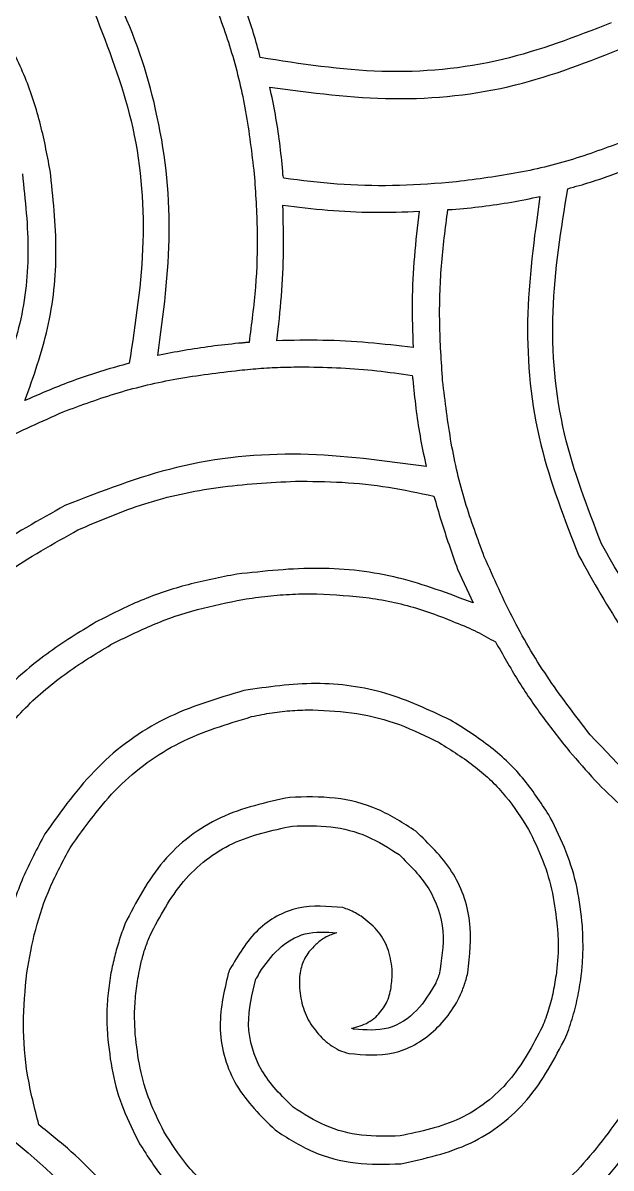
# Model space of a CAD drawing. Extents: x 0 to 371, y 0 to 260.
# Drawn here: x 24.97 to 42.89, y 59.93 to 94.83 of the extents above; entities that cross this region are included whole.
import ezdxf

# ---------------------------------------------------------------- set-up
doc = ezdxf.new("R2010")
doc.units = 0
doc.layers.add('Layer_1', color=7, linetype='CONTINUOUS')

msp = doc.modelspace()

# ---------------------------------------------------------------- linework, layer by layer
at = {"layer": 'Layer_1', "color": 7}
for points in [[(40.719478, 89.534794)], [(32.887914, 89.270211)], [(33.55609, 84.344413)], [(33.268253, 80.861938)], [(33.921959, 77.429591)], [(33.79897, 73.893371)]]:
    msp.add_lwpolyline(points, close=True, dxfattribs=at)
for points in [[(37.914998, 89.137919), (38.047289, 89.137919)], [(38.205936, 78.184582), (38.681876, 77.152604)], [(36.221561, 65.854586), (36.221561, 65.986878)]]:
    msp.add_lwpolyline(points, dxfattribs=at)
for points, knots in [([(29.077811, 84.693229), (29.24746, 85.947907), (29.584966, 88.444004), (29.150556, 92.141087), (28.085368, 95.318774), (26.530012, 97.850385), (24.852109, 99.928744), (23.503357, 101.063295), (22.833748, 101.626562)], [0, 0, 0, 0, 3.785959, 7.531903, 11.05396, 13.750765, 16.407671, 19.027284, 19.027284, 19.027284, 19.027284]), ([(32.199585, 93.768127), (32.13441, 94.012944), (32.004454, 94.501098), (31.760712, 95.218773), (31.559619, 95.680684), (31.459061, 95.911665)], [0, 0, 0, 0, 0.759943, 1.515298, 2.270824, 2.270824, 2.270824, 2.270824]), ([(30.744377, 95.593856), (30.950145, 95.039419), (31.369639, 93.909103), (31.788337, 92.105554), (31.938097, 90.859511), (32.014583, 90.223124)], [0, 0, 0, 0, 1.772931, 3.614432, 5.536675, 5.536675, 5.536675, 5.536675]), ([(27.146146, 95.14427), (27.568931, 94.058614), (28.440798, 91.819773), (28.77566, 88.137623), (28.395374, 85.685769), (28.20448, 84.455001)], [0, 0, 0, 0, 3.483767, 7.18423, 10.91404, 10.91404, 10.91404, 10.91404]), ([(25.796875, 90.328544), (25.701762, 90.826947), (25.512001, 91.821327), (25.029994, 93.266044), (24.571045, 94.165543), (24.341666, 94.615104)], [0, 0, 0, 0, 1.521336, 3.035266, 4.547924, 4.547924, 4.547924, 4.547924]), ([(42.888855, 94.826461), (41.799251, 94.403775), (39.557781, 93.534252), (35.876465, 93.19645), (33.42844, 93.577066), (32.199585, 93.768127)], [0, 0, 0, 0, 3.494909, 7.189522, 10.913489, 10.913489, 10.913489, 10.913489]), ([(32.491039, 92.868957), (33.742099, 92.702516), (36.230941, 92.371401), (39.951109, 92.759828), (42.213201, 93.65236), (43.312085, 94.085937)], [0, 0, 0, 0, 3.779971, 7.519825, 11.052872, 11.052872, 11.052872, 11.052872]), ([(32.887914, 90.302189), (32.857942, 90.592879), (32.798237, 91.171952), (32.667459, 92.028881), (32.549456, 92.590789), (32.491039, 92.868957)], [0, 0, 0, 0, 0.87663, 1.746306, 2.598902, 2.598902, 2.598902, 2.598902]), ([(43.312085, 91.228231), (42.75765, 91.022496), (41.627341, 90.603071), (39.823759, 90.184691), (38.577736, 90.034995), (37.941353, 89.95854)], [0, 0, 0, 0, 1.772887, 3.614331, 5.536555, 5.536555, 5.536555, 5.536555]), ([(41.565938, 89.773022), (41.799654, 89.837737), (42.262738, 89.965964), (42.940295, 90.202536), (43.517692, 90.422958), (44.000043, 90.625174), (44.38759, 90.802827), (44.641527, 90.928006), (44.767293, 90.990002)], [0, 0, 0, 0, 0.727343, 1.441154, 2.15188, 2.581299, 3.009977, 3.430616, 3.430616, 3.430616, 3.430616]), ([(24.950415, 90.223124), (25.037569, 89.424911), (25.208466, 87.859733), (24.932502, 85.521234), (24.377581, 84.099188), (24.103438, 83.396667)], [0, 0, 0, 0, 2.404851, 4.715566, 6.971672, 6.971672, 6.971672, 6.971672]), ([(25.02948, 83.317086), (25.287677, 84.044567), (25.810395, 85.517343), (26.059957, 87.910788), (25.88568, 89.512417), (25.796875, 90.328544)], [0, 0, 0, 0, 2.310336, 4.677247, 7.136435, 7.136435, 7.136435, 7.136435]), ([(32.014583, 90.223124), (32.053417, 89.644663), (32.130528, 88.496032), (32.079251, 86.777147), (31.930096, 85.650347), (31.855936, 85.090104)], [0, 0, 0, 0, 1.738717, 3.452514, 5.147216, 5.147216, 5.147216, 5.147216]), ([(32.914269, 90.090832), (32.907197, 90.114803), (32.893804, 90.160197), (32.88779, 90.231643), (32.887872, 90.278051), (32.887914, 90.302189)], [0, 0, 0, 0, 0.074783, 0.141618, 0.214059, 0.214059, 0.214059, 0.214059]), ([(37.941353, 89.95854), (37.370083, 89.919728), (36.237886, 89.842807), (34.55509, 89.887465), (33.455695, 90.023726), (32.914269, 90.090832)], [0, 0, 0, 0, 1.717209, 3.403332, 5.039459, 5.039459, 5.039459, 5.039459]), ([(42.597916, 78.951461), (42.16989, 80.054148), (41.288582, 82.324585), (40.968389, 86.05468), (41.366373, 88.531201), (41.565938, 89.773022)], [0, 0, 0, 0, 3.536436, 7.28153, 11.048228, 11.048228, 11.048228, 11.048228]), ([(38.047289, 89.137919), (38.352971, 89.16776), (38.958059, 89.22683), (39.850102, 89.357885), (40.432191, 89.476334), (40.719478, 89.534794)], [0, 0, 0, 0, 0.921337, 1.823761, 2.703172, 2.703172, 2.703172, 2.703172]), ([(40.719478, 89.534794), (40.54438, 88.272671), (40.195662, 85.759069), (40.569356, 81.990976), (41.471288, 79.697363), (41.910103, 78.581457)], [0, 0, 0, 0, 3.81644, 7.600698, 11.186376, 11.186376, 11.186376, 11.186376]), ([(32.702396, 85.142814), (32.755446, 85.595021), (32.861992, 86.503242), (32.919395, 87.882343), (32.898449, 88.80576), (32.887914, 89.270211)], [0, 0, 0, 0, 1.365589, 2.742677, 4.136221, 4.136221, 4.136221, 4.136221]), ([(32.887914, 89.270211), (33.342371, 89.215596), (34.25692, 89.10569), (35.645007, 89.037265), (36.574942, 89.069187), (37.041666, 89.085209)], [0, 0, 0, 0, 1.372992, 2.763011, 4.163579, 4.163579, 4.163579, 4.163579]), ([(37.041666, 89.085209), (36.98712, 88.626827), (36.878048, 87.710241), (36.808565, 86.322254), (36.840591, 85.396227), (36.856664, 84.931457)], [0, 0, 0, 0, 1.384683, 2.76883, 4.163519, 4.163519, 4.163519, 4.163519]), ([(37.755835, 83.925834), (37.717092, 84.509177), (37.639769, 85.673423), (37.691694, 87.418531), (37.840838, 88.566907), (37.914998, 89.137919)], [0, 0, 0, 0, 1.75331, 3.499289, 5.226055, 5.226055, 5.226055, 5.226055]), ([(36.856664, 84.931457), (36.40213, 84.986133), (35.487309, 85.096177), (34.099599, 85.169466), (33.169224, 85.151719), (32.702396, 85.142814)], [0, 0, 0, 0, 1.373228, 2.763833, 4.16428, 4.16428, 4.16428, 4.16428]), ([(31.538127, 85.063749), (31.258594, 85.033954), (30.704055, 84.974848), (29.883813, 84.8478), (29.345016, 84.744472), (29.077811, 84.693229)], [0, 0, 0, 0, 0.843256, 1.67286, 2.489061, 2.489061, 2.489061, 2.489061]), ([(31.855936, 85.090104), (31.820573, 85.088468), (31.749644, 85.085186), (31.644419, 85.068666), (31.57349, 85.065385), (31.538127, 85.063749)], [0, 0, 0, 0, 0.106134, 0.212873, 0.319007, 0.319007, 0.319007, 0.319007]), ([(28.20448, 84.455001), (27.944895, 84.383091), (27.43254, 84.241159), (26.681024, 83.996797), (26.196071, 83.807739), (25.955521, 83.713961)], [0, 0, 0, 0, 0.808048, 1.594884, 2.369315, 2.369315, 2.369315, 2.369315]), ([(26.19375, 82.973437), (26.748229, 83.179174), (27.878663, 83.598617), (29.682424, 84.016962), (30.928571, 84.166669), (31.564998, 84.243128)], [0, 0, 0, 0, 1.773013, 3.614699, 5.537056, 5.537056, 5.537056, 5.537056]), ([(31.564998, 84.243128), (31.786389, 84.263821), (32.228398, 84.305136), (32.892664, 84.338468), (33.33516, 84.342433), (33.55609, 84.344413)], [0, 0, 0, 0, 0.667021, 1.331709, 1.994486, 1.994486, 1.994486, 1.994486]), ([(33.55609, 84.344413), (33.922986, 84.33792), (34.655134, 84.324962), (35.74802, 84.235635), (36.469791, 84.134783), (36.829793, 84.084481)], [0, 0, 0, 0, 1.100672, 2.196413, 3.286797, 3.286797, 3.286797, 3.286797]), ([(36.829793, 84.084481), (36.831468, 84.057932), (36.834833, 84.004581), (36.851625, 83.926152), (36.85499, 83.872801), (36.856664, 83.846253)], [0, 0, 0, 0, 0.079707, 0.160178, 0.239885, 0.239885, 0.239885, 0.239885]), ([(36.856664, 83.846253), (36.886523, 83.557865), (36.945801, 82.985341), (37.077784, 82.137549), (37.19521, 81.582211), (37.253539, 81.306356)], [0, 0, 0, 0, 0.869707, 1.726597, 2.572364, 2.572364, 2.572364, 2.572364]), ([(39.026041, 78.554586), (38.820271, 79.109067), (38.400759, 80.239508), (37.982096, 82.043236), (37.832325, 83.289403), (37.755835, 83.925834)], [0, 0, 0, 0, 1.773057, 3.6148, 5.537175, 5.537175, 5.537175, 5.537175]), ([(25.955521, 83.713961), (25.849978, 83.669953), (25.640559, 83.582632), (25.331218, 83.451821), (25.128965, 83.361509), (25.02948, 83.317086)], [0, 0, 0, 0, 0.343054, 0.680691, 1.007541, 1.007541, 1.007541, 1.007541]), ([(20.769791, 79.745211), (21.32064, 80.170658), (22.426657, 81.024889), (24.245314, 82.110639), (25.540248, 82.684056), (26.19375, 82.973437)], [0, 0, 0, 0, 2.086959, 4.190287, 6.333192, 6.333192, 6.333192, 6.333192]), ([(37.253539, 81.306356), (35.982871, 81.481399), (33.45406, 81.829761), (29.668008, 81.45821), (27.365097, 80.554639), (26.24646, 80.115731)], [0, 0, 0, 0, 3.84201, 7.646151, 11.23945, 11.23945, 11.23945, 11.23945]), ([(26.643335, 79.375207), (27.313955, 79.66225), (28.688615, 80.25064), (30.932812, 80.734054), (32.482497, 80.818912), (33.268253, 80.861938)], [0, 0, 0, 0, 2.184858, 4.4786, 6.837881, 6.837881, 6.837881, 6.837881]), ([(33.268253, 80.861938), (33.74409, 80.857651), (34.694166, 80.849091), (36.108718, 80.699891), (37.031984, 80.504075), (37.491251, 80.406669)], [0, 0, 0, 0, 1.427132, 2.849472, 4.25731, 4.25731, 4.25731, 4.25731]), ([(37.491251, 80.406669), (37.563221, 80.155371), (37.706083, 79.656531), (37.947896, 78.916652), (38.119713, 78.429201), (38.205936, 78.184582)], [0, 0, 0, 0, 0.784145, 1.55657, 2.33468, 2.33468, 2.33468, 2.33468]), ([(26.24646, 80.115731), (25.459278, 79.677973), (23.89656, 78.808934), (21.850563, 77.08996), (20.372736, 75.458752), (19.367882, 74.027981), (18.699594, 72.887816), (18.334385, 72.081711), (18.150313, 71.675419)], [0, 0, 0, 0, 2.696805, 5.353711, 7.973324, 9.277491, 10.593554, 11.930938, 11.930938, 11.930938, 11.930938]), ([(20.822501, 74.585836), (21.355014, 75.226036), (22.428888, 76.517074), (24.410549, 78.125105), (25.896008, 78.95679), (26.643335, 79.375207)], [0, 0, 0, 0, 2.494116, 5.029675, 7.596818, 7.596818, 7.596818, 7.596818]), ([(47.386771, 73.130628), (46.747282, 73.667753), (45.460887, 74.748232), (43.847366, 76.723655), (43.016096, 78.205834), (42.597916, 78.951461)], [0, 0, 0, 0, 2.50184, 5.032695, 7.594725, 7.594725, 7.594725, 7.594725]), ([(42.253751, 73.130628), (41.828339, 73.681471), (40.974187, 74.787465), (39.888724, 76.606192), (39.315387, 77.901091), (39.026041, 78.554586)], [0, 0, 0, 0, 2.086879, 4.19008, 6.332929, 6.332929, 6.332929, 6.332929]), ([(41.910103, 78.581457), (42.349089, 77.793877), (43.220509, 76.230472), (44.918665, 74.158405), (46.268592, 73.028694), (46.937186, 72.469169)], [0, 0, 0, 0, 2.701966, 5.363601, 7.975465, 7.975465, 7.975465, 7.975465]), ([(38.681876, 77.152604), (37.935658, 77.435316), (36.428119, 78.00646), (33.966363, 78.300028), (32.321513, 78.117964), (31.485416, 78.025419)], [0, 0, 0, 0, 2.388197, 4.824727, 7.343632, 7.343632, 7.343632, 7.343632]), ([(31.485416, 78.025419), (30.987056, 77.930311), (29.992797, 77.740565), (28.548267, 77.258511), (27.648889, 76.799586), (27.199373, 76.570211)], [0, 0, 0, 0, 1.521205, 3.0349, 4.547437, 4.547437, 4.547437, 4.547437]), ([(27.648958, 75.882397), (28.076346, 76.095534), (28.927037, 76.51977), (30.27967, 76.978233), (31.206851, 77.165108), (31.670418, 77.25854)], [0, 0, 0, 0, 1.431691, 2.8497, 4.267565, 4.267565, 4.267565, 4.267565]), ([(31.670418, 77.25854), (31.922664, 77.295314), (32.423396, 77.368313), (33.175581, 77.425764), (33.674328, 77.428321), (33.921959, 77.429591)], [0, 0, 0, 0, 0.76461, 1.51782, 2.260578, 2.260578, 2.260578, 2.260578]), ([(33.921959, 77.429591), (34.455537, 77.401716), (35.51156, 77.346549), (37.058056, 77.007236), (38.019235, 76.609307), (38.496875, 76.411564)], [0, 0, 0, 0, 1.601448, 3.169478, 4.718378, 4.718378, 4.718378, 4.718378]), ([(27.199373, 76.570211), (26.686784, 76.258905), (25.663445, 75.63741), (24.300891, 74.444201), (23.5358, 73.517562), (23.151041, 73.051562)], [0, 0, 0, 0, 1.796934, 3.587419, 5.398736, 5.398736, 5.398736, 5.398736]), ([(38.496875, 76.411564), (38.598515, 76.366269), (38.798584, 76.27711), (39.08594, 76.119409), (39.27518, 76.014606), (39.370206, 75.961979)], [0, 0, 0, 0, 0.33368, 0.656813, 0.982731, 0.982731, 0.982731, 0.982731]), ([(23.86521, 72.601461), (24.223128, 73.039226), (24.93374, 73.908367), (26.214871, 75.013312), (27.170132, 75.592219), (27.648958, 75.882397)], [0, 0, 0, 0, 1.694336, 3.363942, 5.041931, 5.041931, 5.041931, 5.041931]), ([(39.370206, 75.961979), (39.590421, 75.57062), (40.030175, 74.789101), (40.787156, 73.67818), (41.342165, 72.977856), (41.619164, 72.628332)], [0, 0, 0, 0, 1.34675, 2.689374, 4.027112, 4.027112, 4.027112, 4.027112]), ([(37.994063, 73.580729), (37.350188, 73.88449), (36.054539, 74.495738), (33.869907, 74.797228), (32.427401, 74.586881), (31.697289, 74.480415)], [0, 0, 0, 0, 2.12763, 4.281365, 6.488666, 6.488666, 6.488666, 6.488666]), ([(31.697289, 74.480415), (30.880172, 74.238346), (29.252008, 73.756007), (27.135333, 72.215991), (26.141601, 70.821279), (25.638228, 70.11479)], [0, 0, 0, 0, 2.544261, 5.069616, 7.661989, 7.661989, 7.661989, 7.661989]), ([(26.405623, 69.691044), (26.862665, 70.333291), (27.767394, 71.604638), (29.699351, 73.010571), (31.18696, 73.460446), (31.935002, 73.686665)], [0, 0, 0, 0, 2.355468, 4.662717, 6.9964, 6.9964, 6.9964, 6.9964]), ([(31.935002, 73.686665), (32.141603, 73.728623), (32.552769, 73.812126), (33.176467, 73.88103), (33.592068, 73.889269), (33.79897, 73.893371)], [0, 0, 0, 0, 0.632264, 1.258295, 1.878937, 1.878937, 1.878937, 1.878937]), ([(33.79897, 73.893371), (34.248803, 73.869914), (35.144065, 73.82323), (36.453351, 73.485779), (37.251781, 73.090344), (37.650414, 72.892915)], [0, 0, 0, 0, 1.349374, 2.685535, 4.017803, 4.017803, 4.017803, 4.017803]), ([(41.036771, 70.617086), (40.787976, 71.005468), (40.281511, 71.796086), (39.238357, 72.800276), (38.414075, 73.317287), (37.994063, 73.580729)], [0, 0, 0, 0, 1.380479, 2.810201, 4.295596, 4.295596, 4.295596, 4.295596]), ([(52.44021, 66.754273), (51.080049, 67.236203), (48.448573, 68.168584), (44.935074, 70.301948), (43.129397, 72.20686), (42.253751, 73.130628)], [0, 0, 0, 0, 4.324913, 8.367322, 12.173336, 12.173336, 12.173336, 12.173336]), ([(37.650414, 72.892915), (38.028208, 72.657545), (38.768569, 72.196291), (39.703931, 71.300016), (40.154586, 70.593251), (40.375313, 70.247082)], [0, 0, 0, 0, 1.333601, 2.613455, 3.8421, 3.8421, 3.8421, 3.8421]), ([(41.619164, 72.628332), (41.873681, 72.333128), (42.385905, 71.739021), (43.237952, 70.910244), (43.849954, 70.399241), (44.159061, 70.141146)], [0, 0, 0, 0, 1.168937, 2.352526, 3.560394, 3.560394, 3.560394, 3.560394]), ([(33.099271, 71.225834), (32.375028, 71.069391), (30.934478, 70.758219), (29.102994, 69.355123), (28.419208, 68.03366), (28.072188, 67.363021)], [0, 0, 0, 0, 2.205182, 4.386198, 6.633616, 6.633616, 6.633616, 6.633616]), ([(36.93573, 70.193856), (36.561969, 70.435892), (35.810091, 70.922787), (34.472357, 71.26469), (33.561179, 71.238905), (33.099271, 71.225834)], [0, 0, 0, 0, 1.329611, 2.674722, 4.057669, 4.057669, 4.057669, 4.057669]), ([(42.016039, 67.309794), (41.972283, 67.693661), (41.884949, 68.45983), (41.54754, 69.575302), (41.207506, 70.268848), (41.036771, 70.617086)], [0, 0, 0, 0, 1.157468, 2.310219, 3.472746, 3.472746, 3.472746, 3.472746]), ([(28.839583, 67.018856), (29.142552, 67.594949), (29.740463, 68.73187), (31.310921, 69.954356), (32.55534, 70.219602), (33.178853, 70.352503)], [0, 0, 0, 0, 1.939308, 3.827231, 5.723082, 5.723082, 5.723082, 5.723082]), ([(33.178853, 70.352503), (33.570709, 70.361968), (34.343338, 70.380631), (35.476514, 70.09182), (36.115478, 69.68286), (36.432918, 69.479687)], [0, 0, 0, 0, 1.173202, 2.313221, 3.438758, 3.438758, 3.438758, 3.438758]), ([(38.52323, 65.881457), (38.581554, 66.408514), (38.699321, 67.472722), (38.123732, 69.057297), (37.334447, 69.812404), (36.93573, 70.193856)], [0, 0, 0, 0, 1.577528, 3.185267, 4.826555, 4.826555, 4.826555, 4.826555]), ([(40.375313, 70.247082), (40.528534, 69.934099), (40.833425, 69.311301), (41.127041, 68.309981), (41.20813, 67.625447), (41.248644, 67.283439)], [0, 0, 0, 0, 1.044261, 2.077955, 3.110086, 3.110086, 3.110086, 3.110086]), ([(25.638228, 70.11479), (25.401093, 69.672381), (24.926502, 68.786964), (24.460635, 67.34584), (24.189023, 65.927233), (24.100007, 64.556459), (24.148187, 63.257847), (24.31259, 62.412375), (24.394376, 61.991773)], [0, 0, 0, 0, 1.503278, 3.008588, 4.521817, 5.826071, 7.122873, 8.406652, 8.406652, 8.406652, 8.406652]), ([(25.082706, 65.881457), (25.162363, 66.322969), (25.322336, 67.209649), (25.765174, 68.495098), (26.192192, 69.292493), (26.405623, 69.691044)], [0, 0, 0, 0, 1.344812, 2.700757, 4.055705, 4.055705, 4.055705, 4.055705]), ([(36.432918, 69.479687), (36.761434, 69.154889), (37.414258, 68.509454), (37.869025, 67.160985), (37.722749, 66.269217), (37.650414, 65.828231)], [0, 0, 0, 0, 1.374437, 2.731266, 4.058611, 4.058611, 4.058611, 4.058611]), ([(34.713127, 67.865832), (34.255114, 67.905939), (33.327826, 67.987138), (32.01415, 67.247947), (31.52535, 66.415642), (31.273543, 65.986878)], [0, 0, 0, 0, 1.356338, 2.746027, 4.222582, 4.222582, 4.222582, 4.222582]), ([(35.269164, 67.601249), (35.211886, 67.636843), (35.094486, 67.709799), (34.908782, 67.800289), (34.777377, 67.844309), (34.713127, 67.865832)], [0, 0, 0, 0, 0.202266, 0.414576, 0.617704, 0.617704, 0.617704, 0.617704]), ([(28.072188, 67.363021), (28.013865, 67.202371), (27.896949, 66.880326), (27.76033, 66.384154), (27.68608, 66.049013), (27.648958, 65.881457)], [0, 0, 0, 0, 0.512559, 1.027502, 1.54235, 1.54235, 1.54235, 1.54235]), ([(36.221561, 65.986878), (36.186143, 66.206599), (36.116803, 66.636765), (35.780786, 67.213425), (35.439899, 67.471827), (35.269164, 67.601249)], [0, 0, 0, 0, 0.664306, 1.300568, 1.939003, 1.939003, 1.939003, 1.939003]), ([(28.495418, 65.854586), (28.52374, 65.986875), (28.580397, 66.251516), (28.690805, 66.642211), (28.79007, 66.893508), (28.839583, 67.018856)], [0, 0, 0, 0, 0.405852, 0.811897, 1.216005, 1.216005, 1.216005, 1.216005]), ([(32.17323, 65.881457), (32.351997, 66.135567), (32.710153, 66.644669), (33.560669, 67.165623), (34.202824, 67.121028), (34.528125, 67.098437)], [0, 0, 0, 0, 0.929904, 1.863034, 2.821039, 2.821039, 2.821039, 2.821039]), ([(34.528125, 67.098437), (34.416989, 67.061606), (34.194604, 66.987905), (33.910977, 66.776259), (33.757772, 66.602408), (33.681664, 66.516044)], [0, 0, 0, 0, 0.349371, 0.699099, 1.044331, 1.044331, 1.044331, 1.044331]), ([(41.248644, 67.283439), (41.261129, 67.125145), (41.285925, 66.810759), (41.269963, 66.341791), (41.238067, 66.033805), (41.222289, 65.881457)], [0, 0, 0, 0, 0.47604, 0.945453, 1.404938, 1.404938, 1.404938, 1.404938]), ([(41.989168, 65.854586), (42.003385, 66.01354), (42.031954, 66.332959), (42.03678, 66.819071), (42.023009, 67.144889), (42.016039, 67.309794)], [0, 0, 0, 0, 0.478613, 0.961775, 1.45692, 1.45692, 1.45692, 1.45692]), ([(33.681664, 66.516044), (33.639409, 66.452512), (33.554564, 66.324944), (33.458367, 66.111943), (33.430924, 65.95874), (33.417081, 65.881457)], [0, 0, 0, 0, 0.228846, 0.459505, 0.6943, 0.6943, 0.6943, 0.6943]), ([(31.273543, 65.986878), (31.266307, 65.975748), (31.250267, 65.951076), (31.241424, 65.90347), (31.228019, 65.871645), (31.220833, 65.854586)], [0, 0, 0, 0, 0.039476, 0.087505, 0.142997, 0.142997, 0.142997, 0.142997]), ([(25.45271, 61.251249), (25.323964, 61.752349), (25.065824, 62.757073), (24.939752, 64.321477), (25.034956, 65.360379), (25.082706, 65.881457)], [0, 0, 0, 0, 1.550432, 3.108675, 4.676708, 4.676708, 4.676708, 4.676708]), ([(27.648958, 65.881457), (27.617265, 65.674084), (27.553226, 65.255063), (27.511045, 64.617344), (27.532368, 64.189772), (27.543021, 63.976148)], [0, 0, 0, 0, 0.629262, 1.271491, 1.912749, 1.912749, 1.912749, 1.912749]), ([(28.389998, 64.002503), (28.379186, 64.211531), (28.357748, 64.625978), (28.400513, 65.245939), (28.463801, 65.65182), (28.495418, 65.854586)], [0, 0, 0, 0, 0.62747, 1.244106, 1.859682, 1.859682, 1.859682, 1.859682]), ([(31.220833, 65.854586), (31.089416, 65.284989), (30.82502, 64.139029), (31.364084, 62.353181), (32.217717, 61.515821), (32.649686, 61.092086)], [0, 0, 0, 0, 1.73369, 3.487973, 5.285129, 5.285129, 5.285129, 5.285129]), ([(33.205208, 61.780416), (32.850561, 62.130384), (32.147577, 62.824094), (31.71491, 64.298548), (31.951056, 65.234997), (32.067293, 65.695939)], [0, 0, 0, 0, 1.479953, 2.933571, 4.342663, 4.342663, 4.342663, 4.342663]), ([(32.067293, 65.695939), (32.083273, 65.715294), (32.114983, 65.753701), (32.14463, 65.819306), (32.164064, 65.861539), (32.17323, 65.881457)], [0, 0, 0, 0, 0.074948, 0.148729, 0.214586, 0.214586, 0.214586, 0.214586]), ([(33.417081, 65.881457), (33.409922, 65.846273), (33.395695, 65.776343), (33.390661, 65.66963), (33.387601, 65.394511), (33.445029, 64.948802), (33.66862, 64.362752), (33.942119, 64.052056), (34.078539, 63.897082)], [0, 0, 0, 0, 0.107556, 0.213773, 0.319693, 0.933197, 1.551288, 2.166408, 2.166408, 2.166408, 2.166408]), ([(34.898644, 63.420626), (35.358703, 63.379634), (36.290091, 63.296645), (37.571401, 64.048901), (38.186996, 64.90084), (38.412147, 65.485108), (38.471797, 65.680231), (38.50582, 65.813345), (38.52323, 65.881457)], [0, 0, 0, 0, 1.356337, 2.745907, 4.222353, 4.421867, 4.623134, 4.834031, 4.834031, 4.834031, 4.834031]), ([(35.71875, 64.531669), (35.826808, 64.651677), (36.044687, 64.893649), (36.193805, 65.36873), (36.212316, 65.692748), (36.221561, 65.854586)], [0, 0, 0, 0, 0.479683, 0.967182, 1.45365, 1.45365, 1.45365, 1.45365]), ([(37.650414, 65.828231), (37.639612, 65.799359), (37.617113, 65.73922), (37.577779, 65.652659), (37.555279, 65.59252), (37.544478, 65.563648)], [0, 0, 0, 0, 0.092457, 0.192584, 0.28504, 0.28504, 0.28504, 0.28504]), ([(41.222289, 65.881457), (41.192409, 65.690183), (41.133388, 65.312374), (40.997089, 64.761218), (40.864151, 64.412722), (40.798543, 64.240731)], [0, 0, 0, 0, 0.58071, 1.147037, 1.698881, 1.698881, 1.698881, 1.698881]), ([(41.513228, 63.923437), (41.587445, 64.130306), (41.736747, 64.546461), (41.893919, 65.193754), (41.957401, 65.634186), (41.989168, 65.854586)], [0, 0, 0, 0, 0.65903, 1.325758, 1.993603, 1.993603, 1.993603, 1.993603]), ([(37.544478, 65.563648), (37.372374, 65.272626), (37.026228, 64.687303), (36.112906, 64.078468), (35.411084, 64.133781), (35.057291, 64.161666)], [0, 0, 0, 0, 1.010992, 2.033382, 3.072707, 3.072707, 3.072707, 3.072707]), ([(17.303853, 64.426249), (18.664361, 63.944183), (21.298093, 63.010978), (24.816999, 60.87516), (26.634396, 58.972863), (27.516666, 58.049378)], [0, 0, 0, 0, 4.325848, 8.374166, 12.193656, 12.193656, 12.193656, 12.193656]), ([(34.97771, 64.188021), (35.065969, 64.209298), (35.243403, 64.252073), (35.498114, 64.363016), (35.644956, 64.475262), (35.71875, 64.531669)], [0, 0, 0, 0, 0.272222, 0.547266, 0.825112, 0.825112, 0.825112, 0.825112]), ([(40.798543, 64.240731), (40.495617, 63.664646), (39.89781, 62.527778), (38.327585, 61.305205), (37.083264, 61.039978), (36.459789, 60.907084)], [0, 0, 0, 0, 1.939237, 3.826964, 5.722687, 5.722687, 5.722687, 5.722687]), ([(27.543021, 63.976148), (27.585117, 63.592483), (27.669107, 62.826998), (27.996541, 61.706908), (28.346216, 61.0165), (28.522289, 60.668856)], [0, 0, 0, 0, 1.156641, 2.307721, 3.475184, 3.475184, 3.475184, 3.475184]), ([(29.262813, 61.039376), (29.10967, 61.350336), (28.805004, 61.968965), (28.509428, 62.969873), (28.430011, 63.656539), (28.389998, 64.002503)], [0, 0, 0, 0, 1.038734, 2.066479, 3.110095, 3.110095, 3.110095, 3.110095]), ([(34.078539, 63.897082), (34.158736, 63.823525), (34.316291, 63.679014), (34.594543, 63.514304), (34.796804, 63.451997), (34.898644, 63.420626)], [0, 0, 0, 0, 0.326004, 0.640468, 0.959374, 0.959374, 0.959374, 0.959374]), ([(35.057291, 64.161666), (35.048258, 64.163404), (35.029513, 64.167012), (35.005488, 64.182674), (34.986743, 64.186282), (34.97771, 64.188021)], [0, 0, 0, 0, 0.027378, 0.056812, 0.08419, 0.08419, 0.08419, 0.08419]), ([(36.486144, 60.060624), (37.210648, 60.21903), (38.652347, 60.534243), (40.477091, 61.941523), (41.165109, 63.257559), (41.513228, 63.923437)], [0, 0, 0, 0, 2.206856, 4.391448, 6.628866, 6.628866, 6.628866, 6.628866]), ([(36.459789, 60.907084), (36.067884, 60.897656), (35.295102, 60.879064), (34.161785, 61.168158), (33.522694, 61.577208), (33.205208, 61.780416)], [0, 0, 0, 0, 1.173339, 2.313662, 3.43938, 3.43938, 3.43938, 3.43938]), ([(43.233019, 61.594898), (42.769348, 60.953168), (41.853601, 59.685757), (39.926189, 58.279561), (38.445202, 57.826705), (37.703125, 57.599793)], [0, 0, 0, 0, 2.366487, 4.673792, 6.990994, 6.990994, 6.990994, 6.990994]), ([(28.178125, 58.605416), (27.905584, 58.920125), (27.356402, 59.554279), (26.449484, 60.444375), (25.786834, 60.98078), (25.45271, 61.251249)], [0, 0, 0, 0, 1.248722, 2.516229, 3.805333, 3.805333, 3.805333, 3.805333]), ([(32.649686, 61.092086), (33.023446, 60.850082), (33.775323, 60.363251), (35.113095, 60.021672), (36.024242, 60.04752), (36.486144, 60.060624)], [0, 0, 0, 0, 1.329544, 2.674592, 4.057536, 4.057536, 4.057536, 4.057536]), ([(37.861771, 56.806043), (38.678356, 57.053214), (40.303081, 57.545001), (42.423784, 59.074728), (43.417547, 60.466707), (43.920833, 61.171668)], [0, 0, 0, 0, 2.548266, 5.070183, 7.657964, 7.657964, 7.657964, 7.657964]), ([(31.988228, 58.393543), (31.610398, 58.628919), (30.869944, 59.0902), (29.934336, 59.986395), (29.483581, 60.693201), (29.262813, 61.039376)], [0, 0, 0, 0, 1.333712, 2.613745, 3.842465, 3.842465, 3.842465, 3.842465]), ([(28.522289, 60.668856), (28.771079, 60.280511), (29.277522, 59.489986), (30.320755, 58.486049), (31.144993, 57.969133), (31.564998, 57.705729)], [0, 0, 0, 0, 1.380369, 2.809918, 4.295238, 4.295238, 4.295238, 4.295238])]:
    msp.add_open_spline(points, degree=3, knots=knots, dxfattribs=at)

doc.saveas('drawing.dxf')
